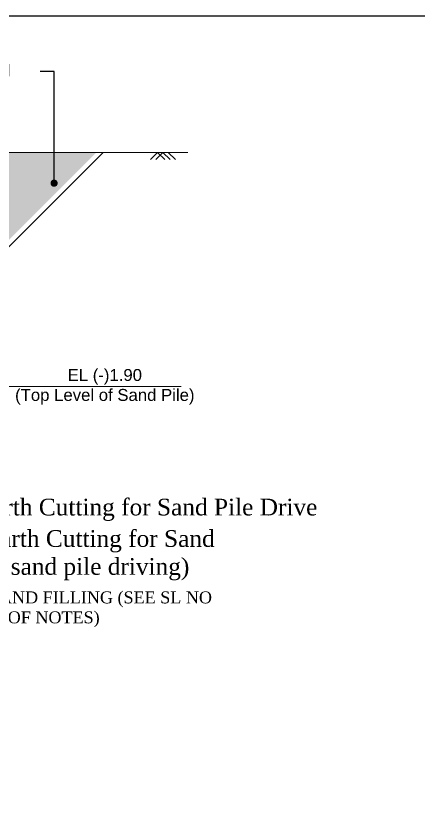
# Model space of a CAD drawing. Extents: x -358915 to 1258323, y -1667244 to -305611.
# Drawn here: x 1037341 to 1045745, y -1494016 to -1477621 of the extents above; entities that cross this region are included whole.
import ezdxf

# ---------------------------------------------------------------- set-up
doc = ezdxf.new("R2010")
doc.units = 0
doc.header["$LTSCALE"] = 300
doc.header["$MEASUREMENT"] = 0
doc.layers.add('Dim', color=7, linetype='CONTINUOUS', lineweight=9)
doc.layers.add('HATCH', color=252, linetype='CONTINUOUS', lineweight=5)
doc.layers.add('LINE', color=7, linetype='CONTINUOUS')
doc.layers.add('TEXT', color=10, linetype='CONTINUOUS')
doc.styles.add('Arial', font='arial.ttf')
doc.styles.add('BIG', font='ROMANT.SHX')
doc.dimstyles.new('dim_70', dxfattribs={"dimtxt": 140, "dimasz": 140, "dimexe": 70, "dimexo": 40, "dimgap": 50, "dimtad": 1, "dimdec": 0, "dimzin": 0, "dimdsep": 46, "dimtxsty": 'Arial', "dimcen": 0.09, "dimclrd": 5, "dimclre": 5, "dimclrt": 7, "dimadec": 0, "dimazin": 0, "dimtfac": 1, "dimtdec": 0, "dimtmove": 0, "dimatfit": 3, "dimfxl": 1, "dimtolj": 1, "dimtzin": 0, "dimarcsym": 0})

msp = doc.modelspace()

# ---------------------------------------------------------------- hatches: boundary and pattern name
at = {"layer": 'LINE', "lineweight": 9, "ltscale": 50}
h = msp.add_hatch(dxfattribs=at)
h.set_pattern_fill('AR-SAND', color=0, scale=80, style=0)
h.set_pattern_definition([(37.5, (-4866.36, -13804.19), (-5.039469, 154.1459015), [0, -121.6, 0, -136, 0, -130]), (7.5, (-4866.36, -13804.19), (141.582136, 225.771685), [0, -65.6, 0, -109.6, 0, -42]), (327.5, (-4964.76, -13804.19), (249.131349, 0.452724), [0, -40, 0, -144, 0, -188]), (317.5, (-4964.76, -13804.19), (240.490128, 70.214045), [0, -20, 0, -94.4, 0, -108])])
h.paths.add_polyline_path([(1031427, -1486523.1), (1031427, -1486183.4), (1031179.7, -1486183.4), (1031179.7, -1486523.1)], flags=9)
h.paths.add_polyline_path([(1035193.4, -1482550.5), (1035553.2, -1482197.8), (1035264.7, -1481903.5), (1034904.9, -1482256.1)], flags=24)
h.paths.add_polyline_path([(1034134.6, -1485370.3), (1039026.8, -1480478), (1036757, -1480478), (1031256.6, -1485978.4), (1031256.6, -1486512.3), (1032160.1, -1486512.3), (1032160.1, -1485370.3)])
h.paths.add_polyline_path([(1032992.5, -1486512.3), (1034134.6, -1485370.3), (1032160.1, -1485370.3), (1032160.1, -1486512.3)])

# ---------------------------------------------------------------- linework, layer by layer
at = {"layer": 'Dim', "ltscale": 500}
msp.add_line((1035047.7, -1485370.3), (1040793.5, -1485370.3, 0), dxfattribs=at)
at = {"layer": 'HATCH', "color": 5, "ltscale": 50}
msp.add_lwpolyline([(1028556.5, -1480478), (1040932.9, -1480478)], dxfattribs=at)
at = {"layer": 'HATCH', "color": 8, "lineweight": 15}
for points in [[(1040304.2, -1480478), (1040154.4, -1480627.8)], [(1040414.5, -1480478), (1040264.7, -1480627.8)], [(1040304.2, -1480478), (1040454, -1480627.8)], [(1040414.5, -1480478), (1040564.3, -1480627.8)], [(1040524.8, -1480478), (1040674.6, -1480627.8)]]:
    msp.add_lwpolyline(points, dxfattribs=at)
at = {"layer": 'LINE'}
msp.add_lwpolyline([(1078435.6, -1518494.1), (1020634.8, -1518494.1), (1020634.8, -1477620.6), (1078435.6, -1477620.6)], close=True, dxfattribs=at)
msp.add_lwpolyline([(1039163.8, -1480478), (1031972.7, -1487669.1)], dxfattribs=at)

# ---------------------------------------------------------------- texts
at = {"layer": 'LINE', "attachment_point": 8, "style": 'BIG'}
for s, insert, char_height, width in [('FILLED BY LOCAL EARTH', (1035207.6, -1478886.3), 250, 11058.005), ('{\\fTimes New Roman|b0|i0|c0|p18;1st Stage of Earth Cutting for Sand Pile Drive}', (1038778.2, -1488178.9), 350, 31814.626), ('{\\fTimes New Roman|b0|i0|c0|p18;2nd Stage of Earth Cutting for Sand Filling (after sand pile driving)}', (1037692.3, -1489419.4), 350, 8510.082), ('{\\fTimes New Roman|b0|i0|c0|p18;COMPACTED SAND FILLING (SEE SL NO 16 OF NOTES)}', (1037898.2, -1490399.1), 250, 7479.81)]:
    msp.add_mtext(s, dxfattribs=dict(at, insert=insert, char_height=char_height, width=width))
at = {"layer": 'TEXT', "color": 6, "insert": (1039201, -1485374.6, 0), "char_height": 250, "width": 4868.751, "attachment_point": 5, "style": 'Arial'}
msp.add_mtext('{\\C7;EL (-)1.90\\P(Top Level of Sand Pile)}', dxfattribs=at)

# ---------------------------------------------------------------- leaders
at = {"layer": 'HATCH', "color": 5, "ltscale": 50}
msp.add_leader([(1038142.8, -1481120.2), (1038142.8, -1478789), (1037852.6, -1478789)], dimstyle='dim_70', override={"dimasz": 150, "dimtad": 0, "dimldrblk": 'Dot'}, dxfattribs=at)

doc.saveas('drawing.dxf')
